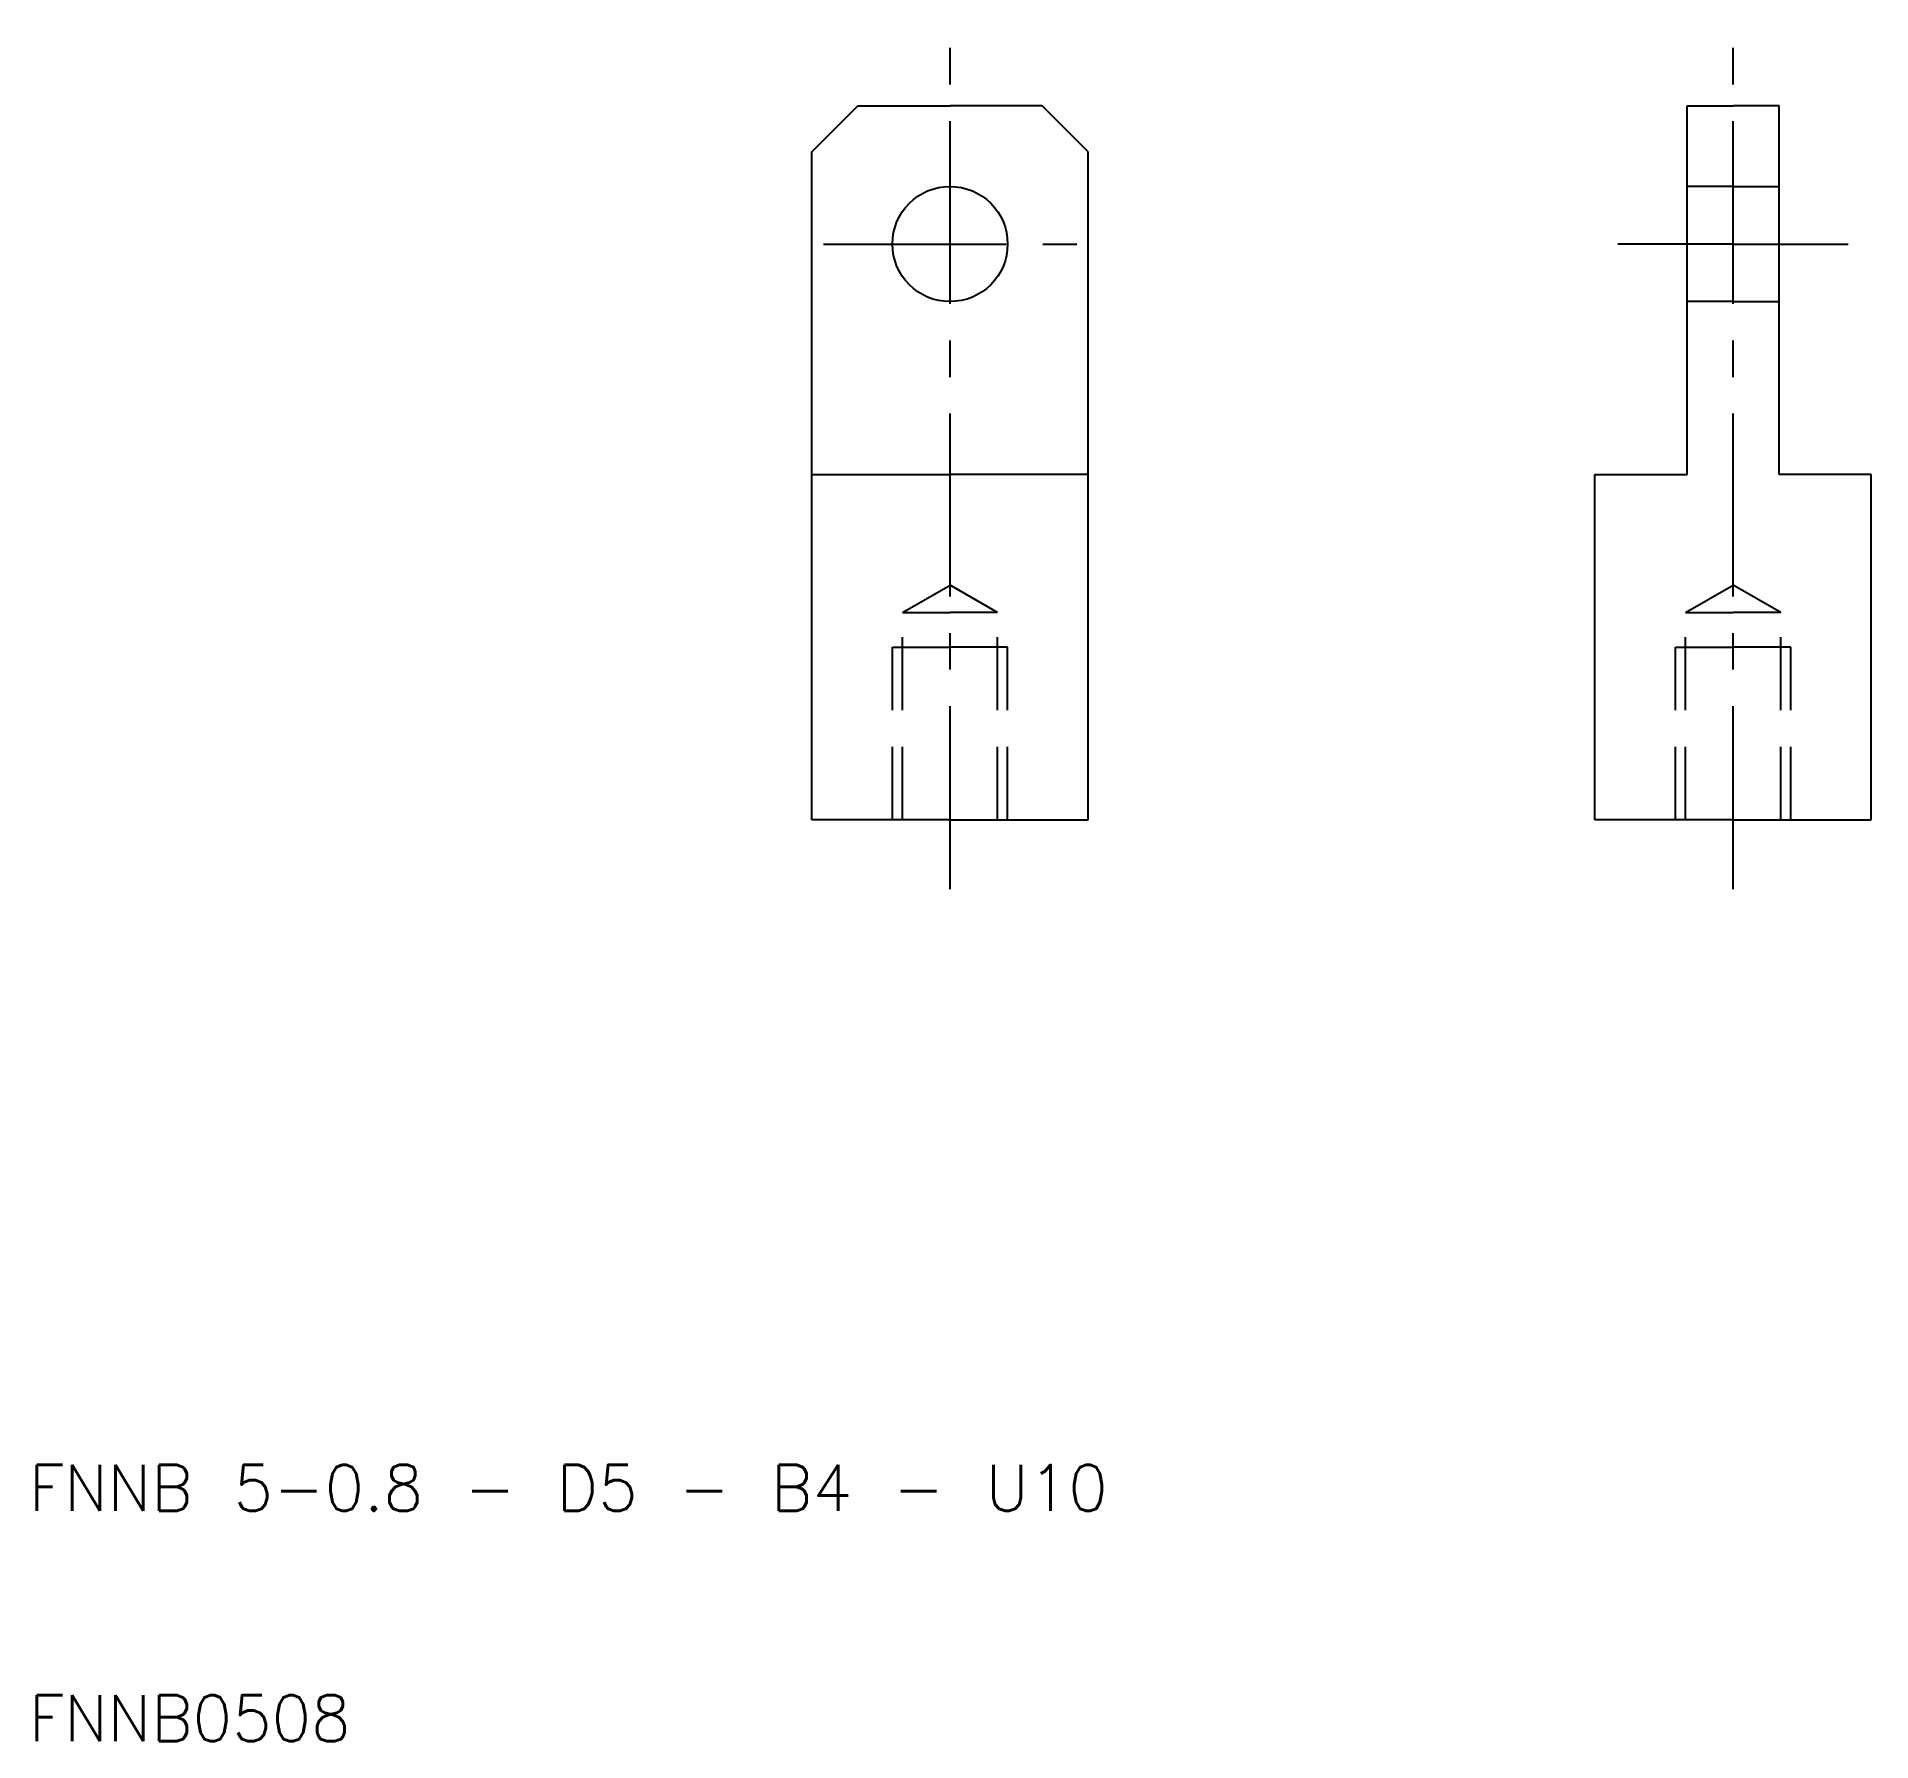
# Model space of a CAD drawing. Extents: x 10.3 to 90, y 10 to 84.
import ezdxf

# ---------------------------------------------------------------- set-up
doc = ezdxf.new("R2010")
doc.units = 0
doc.header["$LTSCALE"] = 0.25
doc.linetypes.add('CENTER', pattern=[50.8, 31.75, -6.35, 6.35, -6.35])
doc.linetypes.add('DASHED', pattern=[19.05, 12.7, -6.35])
doc.layers.get('0').update_dxf_attribs({"linetype": 'CONTINUOUS'})
doc.layers.add('CENTER', color=1, linetype='CENTER')
doc.styles.get("Standard").update_dxf_attribs({"font": 'txt.shx', "bigfont": 'extfont.shx'})

msp = doc.modelspace()

# ---------------------------------------------------------------- linework, layer by layer
for p, q in [((44, 79), (46, 81)), ((46, 81), (50, 81)), ((54, 81), (50, 81)), ((56, 79), (54, 81)), ((82, 65), (82, 81)), ((82, 81), (84, 81)), ((86, 81), (84, 81)), ((86, 65), (86, 81)), ((44, 50), (44, 79)), ((56, 50), (56, 79)), ((44, 65), (50, 65)), ((56, 65), (50, 65)), ((78, 65), (82, 65)), ((78, 50), (78, 65)), ((90, 65), (86, 65)), ((90, 50), (90, 65)), ((50, 50), (44, 50)), ((50, 50), (56, 50)), ((84, 50), (78, 50)), ((84, 50), (90, 50))]:
    msp.add_line(p, q)
at = {"color": 3, "linetype": 'DASHED'}
for p, q in [((84, 77.5), (82, 77.5)), ((84, 77.5), (86, 77.5)), ((84, 72.5), (82, 72.5)), ((84, 72.5), (86, 72.5)), ((47.933, 59), (50, 60.193)), ((52.067, 59), (50, 60.193)), ((81.933, 59), (84, 60.193)), ((86.067, 59), (84, 60.193)), ((47.933, 50), (47.933, 59)), ((47.933, 59), (50, 59)), ((52.067, 59), (50, 59)), ((52.067, 50), (52.067, 59)), ((81.933, 50), (81.933, 59)), ((81.933, 59), (84, 59)), ((86.067, 59), (84, 59)), ((86.067, 50), (86.067, 59)), ((47.5, 50), (47.5, 57.5)), ((47.5, 57.5), (50, 57.5)), ((52.5, 57.5), (50, 57.5)), ((52.5, 50), (52.5, 57.5)), ((81.5, 50), (81.5, 57.5)), ((81.5, 57.5), (84, 57.5)), ((86.5, 57.5), (84, 57.5)), ((86.5, 50), (86.5, 57.5))]:
    msp.add_line(p, q, dxfattribs=at)
msp.add_circle((50, 75), 2.5)
at = {"layer": 'CENTER', "color": 1, "linetype": 'CENTER'}
for p, q in [((50, 47), (50, 84)), ((84, 47), (84, 84)), ((44.5, 75), (55.5, 75)), ((84, 75), (79, 75)), ((84, 75), (89, 75))]:
    msp.add_line(p, q, dxfattribs=at)

# ---------------------------------------------------------------- texts
for s, p in [('FNNB 5-0.8 - D5 - B4 - U10', (10, 20)), ('FNNB0508', (10, 10))]:
    msp.add_text(s, height=2).set_placement(p)

doc.saveas('drawing.dxf')
